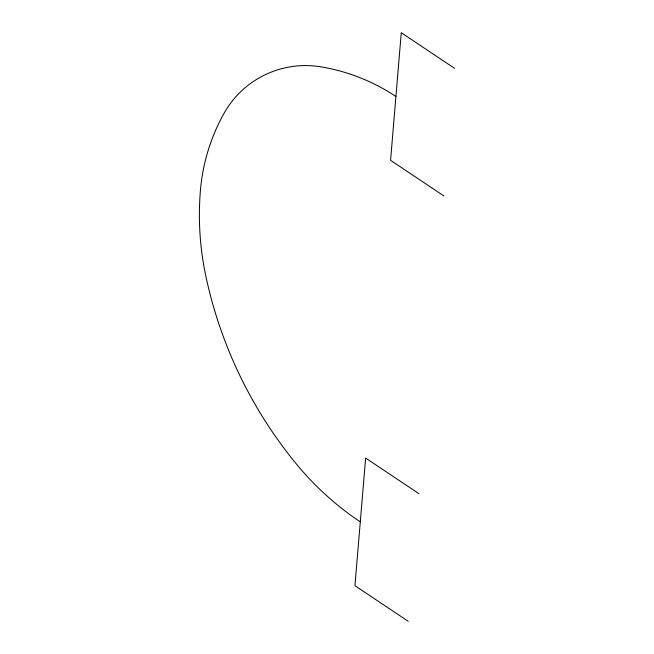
<?xml version="1.0" encoding="UTF-8"?>
<svg xmlns="http://www.w3.org/2000/svg" width="654" height="654" viewBox="0 0 654 654"><rect width="100%" height="100%" fill="white"/><g stroke="black" fill="none" stroke-linecap="round" stroke-linejoin="round"><path stroke-width="0.98" d="M454.579 68.335L401.27 32.7L390.577 160.304L443.886 195.947M418.936 493.696L365.635 458.053L354.942 585.665L408.243 621.3M360.289 521.859A303.546 297.349 -23.4 0 1 296.589 464.242A458.577 449.208 -23.4 0 1 205.814 276.021A303.546 297.349 -23.4 0 1 200.426 190.396A193.813 189.856 -23.4 0 1 224.101 113.199A91.912 90.031 -23.4 0 1 320.689 66.814A193.813 189.856 -23.4 0 1 395.923 96.506"/></g></svg>
